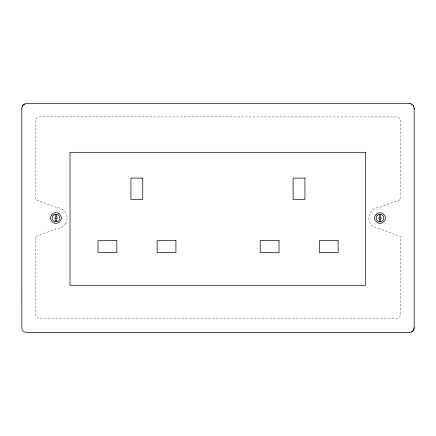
<?xml version="1.0" encoding="UTF-8"?>
<svg xmlns="http://www.w3.org/2000/svg" width="436" height="436" viewBox="0 0 436 436"><rect width="100%" height="100%" fill="white"/><g stroke="black" fill="none" stroke-linecap="round" stroke-linejoin="round"><path stroke-width="0.33" stroke-dasharray="2.18 1.64" d="M54.614 219.183A1.76 1.76 0 0 1 54.489 217.03M57.318 216.861A1.76 1.76 0 0 1 57.138 219.363M381.593 217.248A1.76 1.76 0 0 1 381.467 219.014M378.688 219.183A1.76 1.76 0 0 1 378.868 216.687M65.683 223.423C63.727 226.649 60.146 228.682 56.375 228.742L35.283 236.726L35.283 313.086A4.725 4.725 0 0 0 40.652 318.389L395.343 318.411A4.725 4.725 0 0 0 400.738 313.086L400.717 236.672L379.625 228.693C375.854 228.628 372.273 226.6 370.317 223.368A10.557 10.557 0 0 1 370.317 212.73C372.273 209.498 375.854 207.471 379.625 207.405L400.717 199.426L400.717 122.222A4.725 4.725 0 0 0 395.348 116.924L40.657 116.897A4.725 4.725 0 0 0 35.262 122.222L35.283 199.475L56.375 207.46C60.146 207.525 63.727 209.553 65.683 212.779A10.557 10.557 0 0 1 65.683 223.423"/><path stroke-width="0.65" d="M409.464 332.45C412.265 332.499 414.56 329.845 414.151 327.082L414.151 108.237L413.284 105.479M414.151 108.918L414.2 108.193M21.8 108.237L22.716 105.479M414.2 327.807L413.241 330.521L411.579 331.927M22.045 106.809L23.19 104.929M23.19 104.972L23.746 104.455M23.746 104.504L26.487 103.55L409.513 103.55M24.372 104.122L25.048 103.839M409.513 332.45L27.223 332.401C24.225 332.908 21.337 330.096 21.849 327.082L21.8 108.193M409.464 103.599L410.952 103.79L412.761 104.972M410.903 103.839L411.579 104.122M412.81 104.929L413.911 106.809M52.167 214.261L51.317 215.362A5.276 5.276 0 0 0 51.317 220.681L53.279 222.633A5.417 5.417 0 0 0 58.653 222.633L60.62 220.681A5.276 5.276 0 0 0 60.62 215.362L58.653 213.417A5.417 5.417 0 0 0 53.279 213.417L52.167 214.261M53.263 215.346L52.658 216.131A3.755 3.755 0 0 0 52.658 219.918L54.059 221.303A3.853 3.853 0 0 0 57.879 221.303L59.28 219.918A3.755 3.755 0 0 0 59.28 216.131L57.879 214.746A3.853 3.853 0 0 0 54.059 214.746L53.263 215.346M376.186 214.261L375.331 215.362A5.276 5.276 0 0 0 375.331 220.681L377.298 222.633A5.417 5.417 0 0 0 382.672 222.633L384.639 220.681A5.276 5.276 0 0 0 384.639 215.362L382.672 213.417A5.417 5.417 0 0 0 377.298 213.417L376.186 214.261M377.282 215.346L376.671 216.131A3.755 3.755 0 0 0 376.671 219.918L378.072 221.303A3.853 3.853 0 0 0 381.898 221.303L383.293 219.918A3.755 3.755 0 0 0 383.293 216.131L381.898 214.746A3.853 3.853 0 0 0 378.072 214.746L377.282 215.346M365.542 152.311L70.011 152.311L70.011 285.308L365.542 285.308L365.542 152.311M142.746 178.122L130.925 178.122L130.925 199.405L142.746 199.405L142.746 178.122M304.944 178.122L293.123 178.122L293.123 199.405L304.944 199.405L304.944 178.122M56.506 214.37L55.432 214.37L55.432 221.679L56.506 221.679L56.506 214.37M380.519 214.37L379.445 214.37L379.445 221.679L380.519 221.679L380.519 214.37M116.821 240.634L98.013 240.634L98.013 252.602L116.821 252.602L116.821 240.634M175.931 240.634L157.124 240.634L157.124 252.602L175.931 252.602L175.931 240.634M279.018 240.634L260.21 240.634L260.21 252.602L279.018 252.602L279.018 240.634M338.129 240.634L319.321 240.634L319.321 252.602L338.129 252.602L338.129 240.634"/></g></svg>
